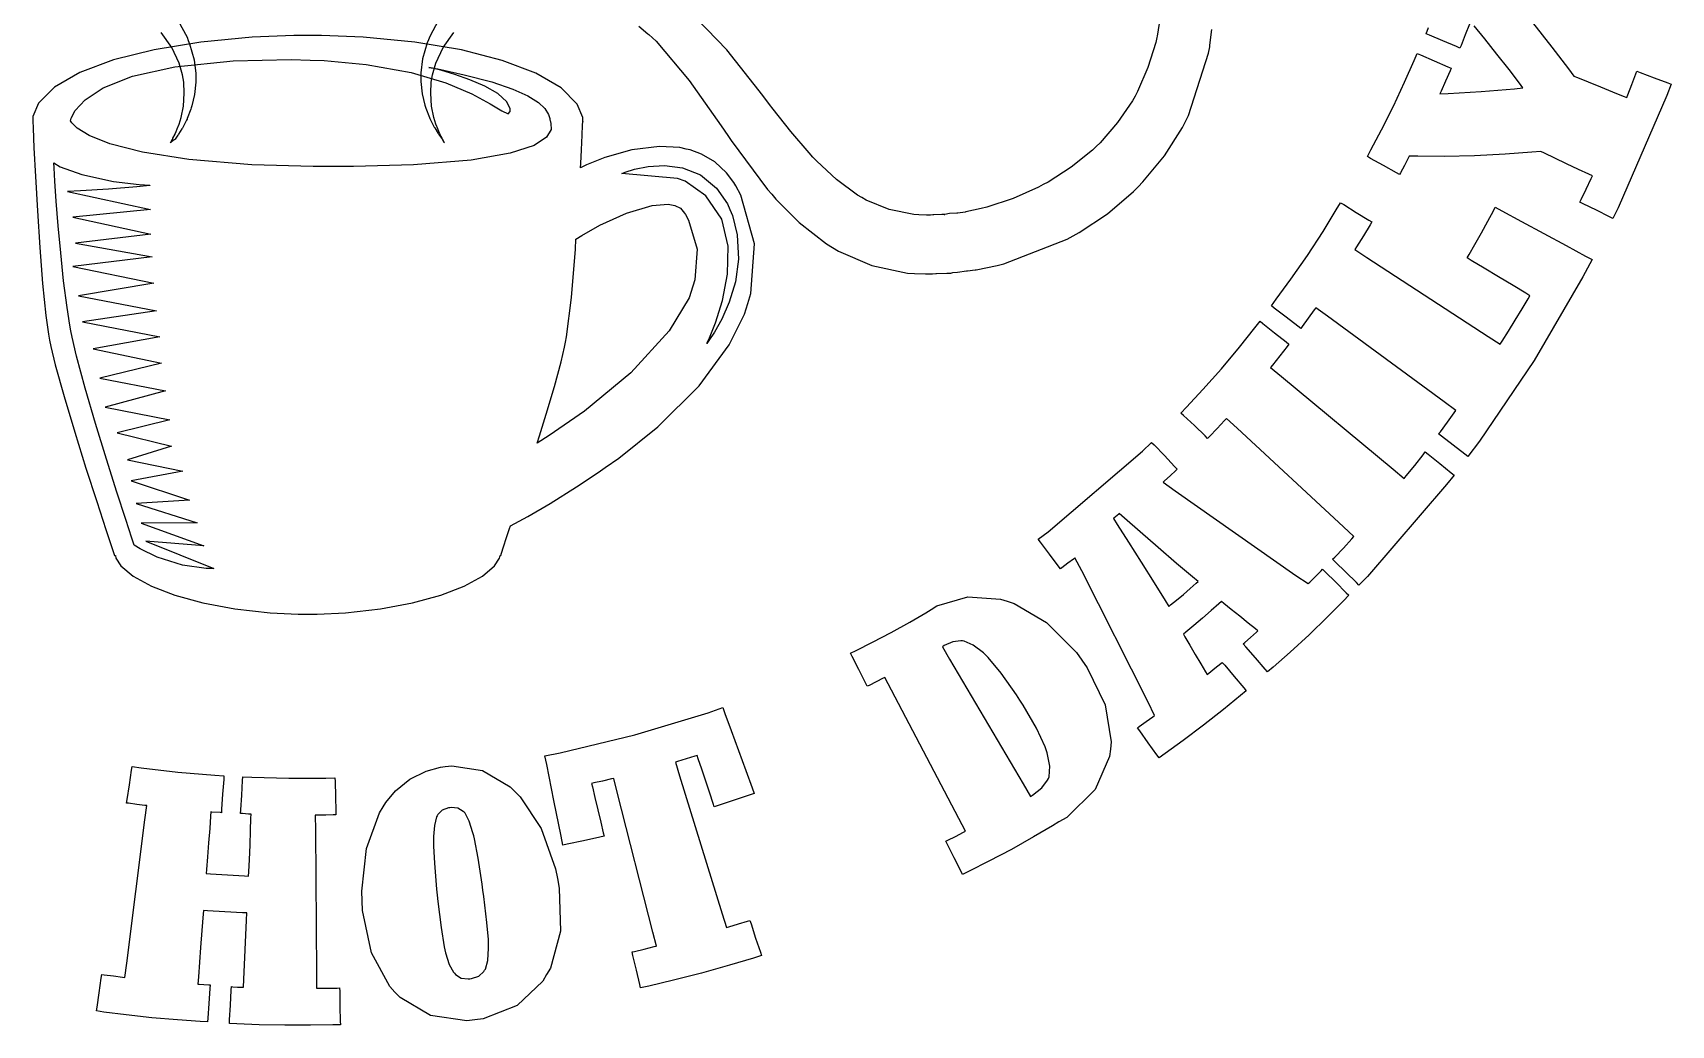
# Model space of a CAD drawing. Extents: x 58 to 299, y 50 to 312.
# Drawn here: x 159.6 to 297.5, y 49.8 to 133.4 of the extents above; entities that cross this region are included whole.
import ezdxf

# ---------------------------------------------------------------- set-up
doc = ezdxf.new("R2010")
doc.units = 0
doc.header["$MEASUREMENT"] = 0

msp = doc.modelspace()

# ---------------------------------------------------------------- linework, layer by layer
at = {"color": 40}
for points in [[(254.371, 134.197), (254.193, 133.113), (254.176, 132.997), (254.07, 132.574), (253.417, 130.489), (252.553, 128.455), (252.342, 128.058), (252.122, 127.671), (250.86, 125.837), (249.386, 124.143), (249.061, 123.825), (248.743, 123.508), (246.971, 122.075), (245.021, 120.835), (244.615, 120.614), (244.209, 120.394), (242.084, 119.451), (239.853, 118.719), (239.396, 118.604), (238.089, 118.321), (238.035, 118.305), (237.41, 118.226), (237.349, 118.217), (236.714, 118.181), (236.325, 118.11), (236.291, 118.11), (236.288, 118.11), (236.281, 118.11), (236.325, 118.11), (236.325, 118.11), (236.079, 118.11), (235.409, 118.074), (235.329, 118.074), (235.117, 118.05), (235.09, 118.04), (234.774, 118.04), (234.138, 118.074), (233.706, 118.102), (231.647, 118.521), (229.711, 119.311), (229.342, 119.521), (228.971, 119.733), (227.211, 121.035), (225.539, 122.6), (225.213, 122.943), (224.894, 123.288), (223.369, 125.096), (221.879, 126.974), (221.58, 127.353), (220.997, 128.12), (217.977, 131.953), (214.585, 135.485)], [(171.789, 134.396), (172.543, 133.025), (172.649, 132.751), (172.763, 132.478), (173.138, 131.124), (173.284, 129.963), (173.284, 129.576), (173.284, 129.234), (173.182, 128.204), (172.957, 127.238), (172.897, 127.07), (172.869, 126.982), (172.57, 126.19), (172.544, 126.118), (172.508, 126.048), (172.182, 125.43), (172.156, 125.377), (172.12, 125.324), (171.829, 124.857), (171.803, 124.813), (171.775, 124.779), (171.537, 124.452), (171.52, 124.424), (171.458, 124.38), (171.25, 124.218), (171.167, 124.142), (171.167, 124.142), (171.167, 124.142), (171.167, 124.142), (171.316, 124.434), (171.344, 124.495), (171.36, 124.522), (171.538, 124.875), (171.556, 124.919), (171.573, 124.963), (171.775, 125.458), (171.803, 125.519), (171.876, 125.703), (172.052, 126.276), (172.238, 127.212), (172.313, 128.308), (172.268, 129.235), (172.226, 129.54), (172.178, 129.871), (171.895, 130.839), (171.274, 132.155), (170.36, 133.424)], [(193.723, 134.466), (192.968, 133.095), (192.863, 132.821), (192.748, 132.548), (192.373, 131.195), (192.228, 130.033), (192.228, 129.646), (192.228, 129.304), (192.329, 128.275), (192.555, 127.309), (192.617, 127.14), (192.643, 127.052), (192.942, 126.26), (192.969, 126.188), (193.004, 126.118), (193.33, 125.502), (193.358, 125.448), (193.392, 125.396), (193.683, 124.927), (193.711, 124.883), (193.737, 124.849), (193.974, 124.522), (193.992, 124.495), (194.018, 124.434), (194.137, 124.226), (194.204, 124.142), (194.204, 124.142), (194.204, 124.142), (194.204, 124.142), (194.054, 124.434), (194.028, 124.495), (194.01, 124.522), (193.833, 124.875), (193.815, 124.919), (193.798, 124.963), (193.595, 125.458), (193.569, 125.519), (193.494, 125.703), (193.318, 126.276), (193.132, 127.212), (193.058, 128.308), (193.102, 129.235), (193.146, 129.54), (193.193, 129.871), (193.475, 130.839), (194.098, 132.155), (195.01, 133.424)], [(210.572, 133.959), (211.34, 133.315), (211.42, 133.244), (212.019, 132.698), (214.802, 129.391), (217.496, 125.554), (218.053, 124.743), (218.333, 124.338), (221.412, 120.219), (221.757, 119.804), (222.11, 119.399), (224.076, 117.431), (226.359, 115.641), (226.872, 115.322), (227.383, 115.014), (230.182, 113.821), (233.177, 113.171), (233.785, 113.135), (234.703, 113.101), (235.162, 113.101), (235.277, 113.101), (235.575, 113.127), (235.62, 113.135), (236.502, 113.171), (236.82, 113.171), (236.996, 113.206), (237.383, 113.242), (238.161, 113.348), (238.231, 113.357), (238.891, 113.436), (238.971, 113.454), (240.735, 113.807), (241.29, 113.949), (246.618, 116.038), (247.121, 116.31), (247.622, 116.585), (250.013, 118.164), (252.192, 120.025), (252.589, 120.438), (252.994, 120.844), (254.806, 123.045), (256.319, 125.44), (256.576, 125.942), (256.822, 126.445), (258.524, 131.692), (258.622, 132.221), (258.638, 132.354), (258.789, 133.677)]]:
    msp.add_lwpolyline(points, dxfattribs=at)
at = {"color": 7}
for points in [[(285.776, 134.264), (287.413, 132.201), (288.816, 130.368), (289.278, 129.752), (289.576, 129.633), (290.468, 129.272), (291.501, 128.852), (292.531, 128.433), (293.424, 128.072), (293.723, 127.952), (293.812, 128.173), (294.159, 129.051), (294.489, 129.946), (294.569, 130.175), (294.86, 130.061), (296.015, 129.615), (297.17, 129.187), (297.462, 129.081), (297.082, 128.111), (293.008, 118.675), (292.559, 117.758), (292.559, 117.758), (292.276, 117.899), (291.164, 118.459), (290.054, 119), (289.771, 119.133), (289.877, 119.353), (290.3, 120.231), (290.723, 121.127), (290.829, 121.356), (290.537, 121.493), (289.665, 121.904), (288.66, 122.379), (287.654, 122.855), (286.782, 123.265), (286.492, 123.402), (285.74, 123.337), (283.484, 123.168), (280.912, 123.037), (278.36, 122.99), (276.149, 123.002), (275.413, 123.013), (275.334, 122.855), (275.007, 122.238), (274.68, 121.622), (274.602, 121.462), (274.327, 121.612), (273.243, 122.221), (272.159, 122.829), (271.885, 122.979), (272.187, 123.544), (273.082, 125.243), (274.077, 127.226), (275.026, 129.255), (275.824, 131.054), (276.085, 131.656), (276.365, 131.534), (277.498, 131.04), (278.649, 130.546), (278.941, 130.422), (278.843, 130.201), (278.464, 129.333), (278.085, 128.483), (277.989, 128.271), (278.685, 128.297), (281.467, 128.451), (284.269, 128.694), (284.974, 128.764), (284.684, 129.15), (283.808, 130.3), (282.794, 131.604), (281.769, 132.882), (280.866, 133.975)], [(280.476, 134.118), (280.124, 133.227), (279.771, 132.336), (279.683, 132.115), (279.39, 132.239), (278.24, 132.715), (277.106, 133.192), (276.824, 133.314), (277.038, 133.836)]]:
    msp.add_lwpolyline(points, dxfattribs=at)
at = {"color": 32}
for points in [[(218.722, 120.51), (218.555, 120.806), (217.937, 121.624), (216.971, 122.524), (215.839, 123.194), (214.886, 123.542), (214.559, 123.613), (214.012, 123.74), (212.306, 123.828), (209.981, 123.548), (207.723, 122.905), (206.167, 122.275), (205.669, 122.025), (205.687, 122.406), (205.741, 123.547), (205.796, 124.791), (205.832, 125.633), (205.846, 125.942), (205.846, 125.942), (205.846, 125.942), (205.846, 125.906), (205.846, 125.906), (205.846, 126.278), (205.375, 127.394), (204.026, 128.77), (201.889, 130.004), (199.063, 131.075), (195.637, 131.954), (191.707, 132.614), (187.363, 133.03), (183.867, 133.174), (182.703, 133.174), (181.537, 133.174), (178.041, 133.033), (173.699, 132.625), (169.769, 131.976), (166.343, 131.111), (163.515, 130.054), (161.381, 128.829), (160.032, 127.462), (159.562, 126.349), (159.562, 125.978), (159.562, 125.978), (159.562, 125.978), (159.562, 125.978), (159.562, 125.978), (159.586, 125.367), (159.662, 123.72), (159.784, 121.311), (159.949, 118.419), (160.153, 115.318), (160.394, 112.285), (160.668, 109.597), (160.875, 108.041), (160.973, 107.527), (161.073, 107.002), (161.461, 105.442), (162.199, 102.774), (163.09, 99.7892), (164.037, 96.7535), (164.943, 93.9313), (165.71, 91.5871), (166.241, 89.9859), (166.441, 89.3932), (166.441, 89.3932), (166.511, 89.3932), (166.557, 89.1618), (166.982, 88.5239), (168.013, 87.6543), (169.547, 86.8232), (171.524, 86.064), (173.886, 85.4135), (176.576, 84.9037), (179.534, 84.5728), (181.911, 84.4543), (182.703, 84.4543), (183.496, 84.4543), (185.873, 84.5714), (188.834, 84.8995), (191.528, 85.404), (193.895, 86.0517), (195.874, 86.808), (197.408, 87.6406), (198.435, 88.5141), (198.854, 89.1604), (198.896, 89.3932), (198.967, 89.3932), (198.967, 89.3932), (199.023, 89.5876), (199.186, 90.1167), (199.442, 90.9119), (199.692, 91.6534), (199.778, 91.8986), (200.144, 92.0859), (201.227, 92.68), (203.116, 93.7824), (205.329, 95.1689), (207.152, 96.3828), (207.75, 96.8015), (208.893, 97.5967), (212.159, 100.218), (215.64, 103.673), (218.172, 107.141), (219.461, 109.699), (219.745, 110.596), (220.009, 111.443), (220.292, 115.646), (219.163, 119.725), (218.722, 120.51)], [(184.892, 122.131), (183.169, 122.131), (178.002, 122.297), (172.708, 122.734), (168.796, 123.349), (166.061, 124.055), (164.295, 124.761), (163.291, 125.377), (162.84, 125.814), (162.737, 125.978), (162.737, 125.978), (162.737, 125.978), (162.801, 126.223), (163.14, 126.862), (163.967, 127.755), (165.497, 128.761), (167.942, 129.738), (171.517, 130.547), (176.437, 131.046), (181.297, 131.142), (182.915, 131.093), (184.094, 131.057), (187.627, 130.729), (191.403, 130.044), (194.338, 129.175), (196.528, 128.257), (198.067, 127.427), (199.052, 126.821), (199.578, 126.576), (199.741, 126.762), (199.742, 126.824), (199.748, 127.012), (199.468, 127.59), (198.702, 128.29), (197.608, 128.916), (196.347, 129.451), (195.082, 129.89), (193.978, 130.218), (193.196, 130.422), (192.899, 130.492), (192.899, 130.492), (193.642, 130.353), (195.862, 129.873), (198.187, 129.263), (199.953, 128.668), (201.238, 128.09), (202.116, 127.537), (202.667, 127.015), (202.966, 126.529), (203.076, 126.197), (203.094, 126.082), (203.105, 126.004), (203.178, 125.772), (203.181, 125.257), (202.806, 124.616), (201.757, 123.923), (199.739, 123.252), (196.452, 122.68), (191.601, 122.282), (186.568, 122.131), (184.892, 122.131)], [(168.099, 90.2751), (168.099, 90.2751), (167.906, 90.8554), (167.389, 92.4235), (166.645, 94.7237), (165.766, 97.5032), (164.844, 100.507), (163.976, 103.477), (163.252, 106.161), (162.87, 107.764), (162.771, 108.303), (162.676, 108.795), (162.445, 110.279), (162.158, 112.524), (161.91, 114.872), (161.705, 117.162), (161.54, 119.231), (161.422, 120.909), (161.349, 122.038), (161.326, 122.45), (161.326, 122.45), (161.858, 122.112), (163.687, 121.459), (166.343, 120.893), (168.508, 120.639), (169.404, 120.58), (169.404, 120.58), (169.404, 120.541), (168.323, 120.422), (165.946, 120.249), (163.569, 120.108), (162.49, 120.051), (162.49, 120.051), (169.474, 118.533), (162.947, 117.864), (169.51, 116.453), (163.16, 115.675), (169.616, 114.547), (162.947, 113.735), (169.756, 112.324), (163.406, 111.265), (169.969, 109.996), (163.759, 109.079), (170.251, 107.81), (164.641, 106.785), (170.392, 105.587), (165.206, 104.316), (170.744, 103.258), (165.665, 101.883), (171.097, 100.824), (166.652, 99.7299), (171.238, 98.6014), (167.533, 97.4369), (172.192, 96.4847), (167.852, 95.673), (172.755, 94.0513), (168.275, 93.7687), (173.39, 92.1452), (168.698, 92.111), (173.955, 90.2049), (169.087, 90.5937), (174.801, 88.3006), (174.143, 88.2897), (172.161, 88.5804), (170.033, 89.2623), (168.614, 89.9569), (168.099, 90.2751), (168.099, 90.2751)], [(216.289, 107.244), (216.289, 107.244), (216.509, 107.72), (217.023, 108.995), (217.609, 110.852), (218.043, 113.07), (218.103, 115.429), (217.568, 117.708), (216.213, 119.686), (214.463, 120.902), (213.819, 121.143), (209.127, 121.568), (209.127, 121.568), (209.415, 121.675), (210.196, 121.908), (211.346, 122.134), (212.737, 122.221), (214.248, 122.036), (215.75, 121.449), (217.118, 120.325), (218.021, 119.011), (218.229, 118.533), (218.447, 118.024), (218.855, 116.388), (218.967, 114.329), (218.7, 112.42), (218.185, 110.72), (217.554, 109.292), (216.939, 108.195), (216.473, 107.492), (216.289, 107.244), (216.289, 107.244)], [(215.124, 112.077), (214.805, 111.079), (213.112, 108.319), (209.885, 104.763), (205.995, 101.556), (203.024, 99.4862), (202.001, 98.848), (202.198, 99.46), (202.771, 101.298), (203.465, 103.628), (204.024, 105.695), (204.32, 106.934), (204.399, 107.351), (204.487, 107.81), (204.892, 111.108), (205.227, 115.182), (205.281, 116.028), (205.767, 116.344), (207.293, 117.195), (209.532, 118.212), (211.69, 118.852), (213.046, 118.984), (213.467, 118.886), (213.589, 118.86), (214.07, 118.631), (214.427, 118.226), (214.489, 118.11), (214.762, 117.635), (215.467, 115.174), (215.291, 112.606), (215.124, 112.077)], [(210.715, 52.9869), (210.643, 53.2874), (210.362, 54.4918), (210.079, 55.7128), (210.009, 56.0215), (210.211, 56.0656), (211.031, 56.2557), (211.851, 56.4624), (212.055, 56.5146), (211.755, 57.6887), (208.755, 69.4531), (208.456, 70.6258), (208.27, 70.5817), (207.522, 70.4014), (206.772, 70.2388), (206.587, 70.2028), (206.658, 69.9064), (206.871, 69.0122), (207.115, 67.9799), (207.36, 66.9491), (207.574, 66.0548), (207.646, 65.7571), (207.301, 65.6788), (205.916, 65.3754), (204.531, 65.0889), (204.188, 65.0173), (204.038, 65.7669), (203.429, 68.7751), (202.82, 71.7822), (202.671, 72.5318), (203.94, 72.7784), (210.228, 74.2819), (216.411, 76.1573), (217.628, 76.5888), (217.804, 76.1037), (218.339, 74.6457), (218.951, 72.9728), (219.563, 71.301), (220.096, 69.8429), (220.274, 69.3568), (219.939, 69.2422), (218.598, 68.7793), (217.257, 68.3327), (216.922, 68.2265), (216.827, 68.519), (216.542, 69.3924), (216.213, 70.3972), (215.875, 71.4029), (215.578, 72.2768), (215.477, 72.566), (215.291, 72.5054), (214.559, 72.2711), (213.827, 72.0563), (213.643, 72.0027), (214.004, 70.8381), (217.594, 59.2321), (217.946, 58.0679), (218.149, 58.1297), (218.947, 58.3681), (219.727, 58.6066), (219.921, 58.6673), (220.018, 58.3681), (220.402, 57.186), (220.803, 56.0035), (220.909, 55.7029), (220.232, 55.4965), (218.2, 54.8929), (215.85, 54.2396), (213.483, 53.6402), (211.406, 53.1467), (210.715, 52.9869)], [(164.924, 51.0466), (164.968, 51.3553), (165.138, 52.5819), (165.329, 53.8067), (165.383, 54.1154), (165.576, 54.0893), (166.353, 53.993), (167.128, 53.8963), (167.323, 53.8688), (167.472, 55.0774), (169.007, 67.1255), (169.157, 68.3327), (168.989, 68.3507), (168.31, 68.4389), (167.63, 68.5285), (167.463, 68.5451), (167.507, 68.8538), (167.692, 70.08), (167.878, 71.3052), (167.922, 71.6139), (168.688, 71.5091), (171.771, 71.1468), (174.872, 70.8918), (175.647, 70.8381), (175.63, 70.5294), (175.542, 69.2863), (175.453, 68.042), (175.437, 67.7333), (175.349, 67.7429), (174.643, 67.7954), (174.555, 67.8035), (174.53, 67.455), (174.453, 66.409), (174.36, 65.2117), (174.267, 64.014), (174.19, 62.968), (174.166, 62.6181), (174.527, 62.5919), (175.96, 62.4995), (177.377, 62.4237), (177.73, 62.4057), (177.746, 62.7574), (177.797, 63.8087), (177.848, 65.0173), (177.892, 66.227), (177.928, 67.2772), (177.94, 67.6271), (177.72, 67.6271), (177.224, 67.6631), (177.058, 67.6631), (177.076, 67.9718), (177.147, 69.2161), (177.217, 70.4592), (177.235, 70.7679), (178.011, 70.7334), (181.115, 70.6356), (184.22, 70.6452), (184.996, 70.6617), (185.004, 70.3531), (185.032, 69.1099), (185.058, 67.8656), (185.068, 67.5569), (184.854, 67.5569), (184.215, 67.539), (183.557, 67.521), (183.338, 67.521), (183.347, 66.3042), (183.435, 54.1694), (183.444, 52.9527), (183.687, 52.9527), (184.415, 52.9579), (185.19, 52.9788), (185.385, 52.9869), (185.393, 52.6782), (185.419, 51.4354), (185.445, 50.1908), (185.455, 49.8821), (184.827, 49.8711), (182.943, 49.845), (180.781, 49.8436), (178.618, 49.8877), (176.734, 49.9593), (176.106, 49.9883), (176.123, 50.2969), (176.195, 51.5415), (176.265, 52.7844), (176.283, 53.0931), (176.387, 53.0849), (176.794, 53.0627), (177.178, 53.0571), (177.307, 53.0571), (177.333, 53.6843), (177.447, 56.1799), (177.562, 58.6768), (177.588, 59.3027), (177.217, 59.3203), (175.74, 59.3947), (174.28, 59.4872), (173.919, 59.5133), (173.875, 58.8878), (173.689, 56.3975), (173.505, 53.9228), (173.46, 53.3054), (173.565, 53.297), (173.972, 53.2694), (174.378, 53.2433), (174.485, 53.2335), (174.467, 52.9248), (174.377, 51.6819), (174.289, 50.4391), (174.272, 50.1304), (173.638, 50.1661), (171.739, 50.2888), (169.57, 50.4694), (167.415, 50.7104), (165.545, 50.9584), (164.924, 51.0466)], [(196.78, 50.3068), (196.1, 50.2281), (193.04, 50.6635), (190.472, 52.1765), (190.041, 52.6341), (189.609, 53.0931), (188.069, 55.9375), (187.324, 59.5051), (187.289, 60.325), (187.253, 61.1367), (187.642, 64.7266), (188.735, 67.7153), (189.053, 68.2265), (189.278, 68.5835), (190.087, 69.566), (191.294, 70.5693), (192.684, 71.2488), (193.872, 71.5641), (194.274, 71.6139), (194.838, 71.676), (197.418, 71.2833), (199.733, 69.9216), (200.165, 69.4972), (200.597, 69.0742), (202.357, 66.4146), (203.569, 62.9984), (203.729, 62.1951), (203.878, 61.3929), (203.97, 57.7592), (203.128, 54.6544), (202.811, 54.1154), (202.493, 53.5601), (200.338, 51.4974), (197.458, 50.3865), (196.78, 50.3068)], [(196.357, 53.7626), (196.497, 53.7806), (197.091, 53.9845), (197.529, 54.3638), (197.592, 54.4682), (197.652, 54.5663), (197.855, 55.2898), (197.916, 56.3301), (197.908, 56.5848), (197.908, 57.0646), (197.784, 58.5004), (197.52, 60.6873), (197.449, 61.2069), (197.378, 61.728), (197.047, 63.9106), (196.734, 65.5465), (196.674, 65.7931), (196.612, 66.0411), (196.295, 67.0334), (195.941, 67.6906), (195.862, 67.7693), (195.79, 67.849), (195.341, 68.1083), (194.786, 68.1743), (194.663, 68.1563), (194.539, 68.1397), (194.026, 67.9415), (193.657, 67.5845), (193.605, 67.4867), (193.551, 67.3901), (193.365, 66.6708), (193.286, 65.7214), (193.286, 65.4043), (193.286, 64.9263), (193.365, 63.4919), (193.551, 61.3047), (193.605, 60.784), (193.657, 60.2643), (193.922, 58.0817), (194.186, 56.4459), (194.24, 56.1979), (194.292, 55.9513), (194.605, 54.9589), (194.97, 54.3017), (195.05, 54.2216), (195.129, 54.1253), (195.61, 53.8208), (196.215, 53.7464), (196.357, 53.7626)]]:
    msp.add_lwpolyline(points, close=True, dxfattribs=at)
at = {"color": 7}
for points in [[(280.352, 97.7194), (280.104, 97.9138), (279.117, 98.6716), (278.129, 99.4311), (277.883, 99.6237), (278.032, 99.8181), (278.619, 100.613), (279.188, 101.407), (279.33, 101.6), (278.35, 102.324), (268.534, 109.529), (267.546, 110.243), (267.422, 110.067), (266.911, 109.367), (266.399, 108.683), (266.277, 108.515), (266.029, 108.709), (265.042, 109.467), (264.054, 110.226), (263.808, 110.419), (264.222, 110.978), (265.456, 112.664), (266.837, 114.64), (268.158, 116.676), (269.267, 118.489), (269.628, 119.098), (269.893, 118.932), (270.951, 118.274), (272.01, 117.635), (272.274, 117.475), (272.132, 117.238), (271.563, 116.298), (270.976, 115.376), (270.827, 115.146), (271.85, 114.485), (282.044, 107.836), (283.068, 107.174), (283.239, 107.447), (283.752, 108.266), (284.333, 109.207), (284.908, 110.156), (285.408, 110.988), (285.574, 111.265), (285.218, 111.479), (284.152, 112.12), (282.928, 112.854), (281.704, 113.589), (280.636, 114.228), (280.282, 114.44), (280.447, 114.724), (280.938, 115.58), (281.491, 116.563), (282.028, 117.552), (282.491, 118.42), (282.645, 118.71), (283.195, 118.415), (284.846, 117.525), (286.732, 116.505), (288.613, 115.485), (290.249, 114.596), (290.795, 114.3), (290.036, 112.854), (285.917, 105.799), (281.339, 99.0258), (280.352, 97.7194)], [(271.18, 86.8895), (270.959, 87.11), (270.068, 87.9835), (269.178, 88.8559), (268.957, 89.0764), (269.142, 89.2623), (269.869, 90.0162), (270.581, 90.7881), (270.757, 90.9807), (269.865, 91.8104), (260.923, 100.102), (260.033, 100.93), (259.873, 100.764), (259.238, 100.084), (258.604, 99.4047), (258.446, 99.2367), (258.225, 99.4572), (257.33, 100.327), (256.416, 101.177), (256.187, 101.388), (256.654, 101.88), (258.047, 103.37), (259.613, 105.12), (261.133, 106.936), (262.43, 108.566), (262.855, 109.115), (263.102, 108.922), (264.085, 108.144), (265.05, 107.369), (265.289, 107.174), (265.139, 106.981), (264.525, 106.192), (263.896, 105.42), (263.737, 105.234), (264.672, 104.458), (274.046, 96.6625), (274.99, 95.8854), (275.167, 96.1058), (275.872, 96.9836), (276.578, 97.8793), (276.754, 98.1082), (277.001, 97.9138), (277.983, 97.1381), (278.95, 96.362), (279.188, 96.1679), (278.561, 95.3657), (271.885, 87.6307), (271.18, 86.8895)], [(254.353, 72.3554), (254.167, 72.6115), (253.439, 73.6258), (252.729, 74.64), (252.553, 74.8951), (252.694, 75.0013), (253.258, 75.4063), (253.822, 75.8126), (253.964, 75.9174), (253.435, 77.0378), (247.852, 88.0897), (247.261, 89.1826), (247.147, 89.0944), (246.674, 88.7374), (246.185, 88.3627), (246.063, 88.2646), (245.877, 88.5126), (245.127, 89.505), (244.377, 90.515), (244.192, 90.7701), (245.03, 91.397), (252.968, 98.1865), (253.717, 98.9182), (253.938, 98.6977), (254.806, 97.8034), (255.658, 96.8911), (255.87, 96.6611), (255.754, 96.5468), (255.287, 96.1016), (254.82, 95.673), (254.706, 95.5668), (255.702, 94.827), (265.88, 87.7189), (266.912, 87.0299), (267.035, 87.1456), (267.512, 87.6169), (267.987, 88.1077), (268.111, 88.2304), (268.332, 88.0099), (269.222, 87.1361), (270.113, 86.2623), (270.334, 86.0418), (269.89, 85.5871), (268.544, 84.2352), (266.977, 82.7222), (265.377, 81.256), (263.963, 80.0019), (263.489, 79.5874), (263.287, 79.8255), (262.467, 80.7695), (261.647, 81.7136), (261.444, 81.9506), (261.567, 82.0568), (262.06, 82.4978), (262.555, 82.9388), (262.679, 83.0432), (262.471, 83.21), (261.851, 83.7075), (261.144, 84.2793), (260.435, 84.8501), (259.815, 85.3475), (259.608, 85.5126), (259.396, 85.3239), (258.754, 84.7619), (258.017, 84.1252), (257.271, 83.4954), (256.617, 82.9455), (256.399, 82.7624), (256.536, 82.5377), (256.941, 81.8568), (257.404, 81.0687), (257.867, 80.2816), (258.272, 79.6011), (258.41, 79.375), (258.532, 79.4812), (259.044, 79.8999), (259.556, 80.301), (259.68, 80.3973), (259.883, 80.1606), (260.685, 79.1986), (261.487, 78.238), (261.691, 77.9999), (261.214, 77.6083), (259.78, 76.4385), (258.101, 75.1113), (256.383, 73.8173), (254.863, 72.7177), (254.353, 72.3554)], [(255.165, 85.0896), (255.33, 85.2262), (255.827, 85.6396), (256.399, 86.1219), (256.97, 86.6179), (257.469, 87.0589), (257.634, 87.2063), (257.182, 87.5866), (255.833, 88.7307), (254.291, 90.0522), (252.761, 91.379), (251.44, 92.5354), (251.001, 92.921), (250.957, 92.8769), (250.56, 92.5421), (250.508, 92.498), (250.826, 92.0076), (251.78, 90.5274), (252.862, 88.8213), (253.93, 87.1015), (254.856, 85.5941), (255.165, 85.0896)], [(237.808, 62.5479), (237.666, 62.8304), (237.101, 63.941), (236.538, 65.0529), (236.397, 65.3341), (236.564, 65.4142), (237.225, 65.7461), (237.887, 66.0936), (238.055, 66.1818), (237.49, 67.2578), (231.845, 78.0535), (231.282, 79.1284), (231.132, 79.0582), (230.54, 78.7576), (229.949, 78.4585), (229.799, 78.3869), (229.657, 78.6694), (229.093, 79.7814), (228.528, 80.8923), (228.388, 81.1749), (228.851, 81.4007), (230.234, 82.0896), (231.813, 82.9165), (233.373, 83.789), (234.717, 84.5771), (235.162, 84.8431), (235.664, 85.1436), (238.265, 85.9109), (241.009, 85.725), (241.583, 85.5486), (242.156, 85.3641), (244.88, 83.7629), (247.394, 81.2271), (247.862, 80.5737), (248.311, 79.9402), (249.827, 76.8092), (250.322, 73.7126), (250.26, 73.0952), (250.198, 72.4778), (248.989, 69.6831), (246.584, 67.346), (245.922, 66.9576), (245.393, 66.638), (243.794, 65.6939), (241.93, 64.6465), (240.032, 63.6545), (238.365, 62.8206), (237.808, 62.5479)], [(236.115, 81.704), (236.732, 80.6552), (242.906, 70.1587), (243.523, 69.1085), (243.716, 69.2245), (244.479, 69.8281), (244.978, 70.4854), (245.04, 70.6258), (245.1, 70.7679), (245.176, 71.6538), (244.952, 72.7699), (244.864, 73.025), (244.776, 73.2815), (244.042, 74.8467), (242.922, 76.7814), (242.641, 77.2223), (242.358, 77.6633), (241.08, 79.4949), (239.976, 80.8136), (239.783, 80.9985), (239.588, 81.1844), (238.715, 81.8501), (237.949, 82.1806), (237.808, 82.1972), (237.684, 82.2067), (237.001, 82.1104), (236.263, 81.8018), (236.115, 81.704)]]:
    msp.add_lwpolyline(points, close=True, dxfattribs=at)

doc.saveas('drawing.dxf')
